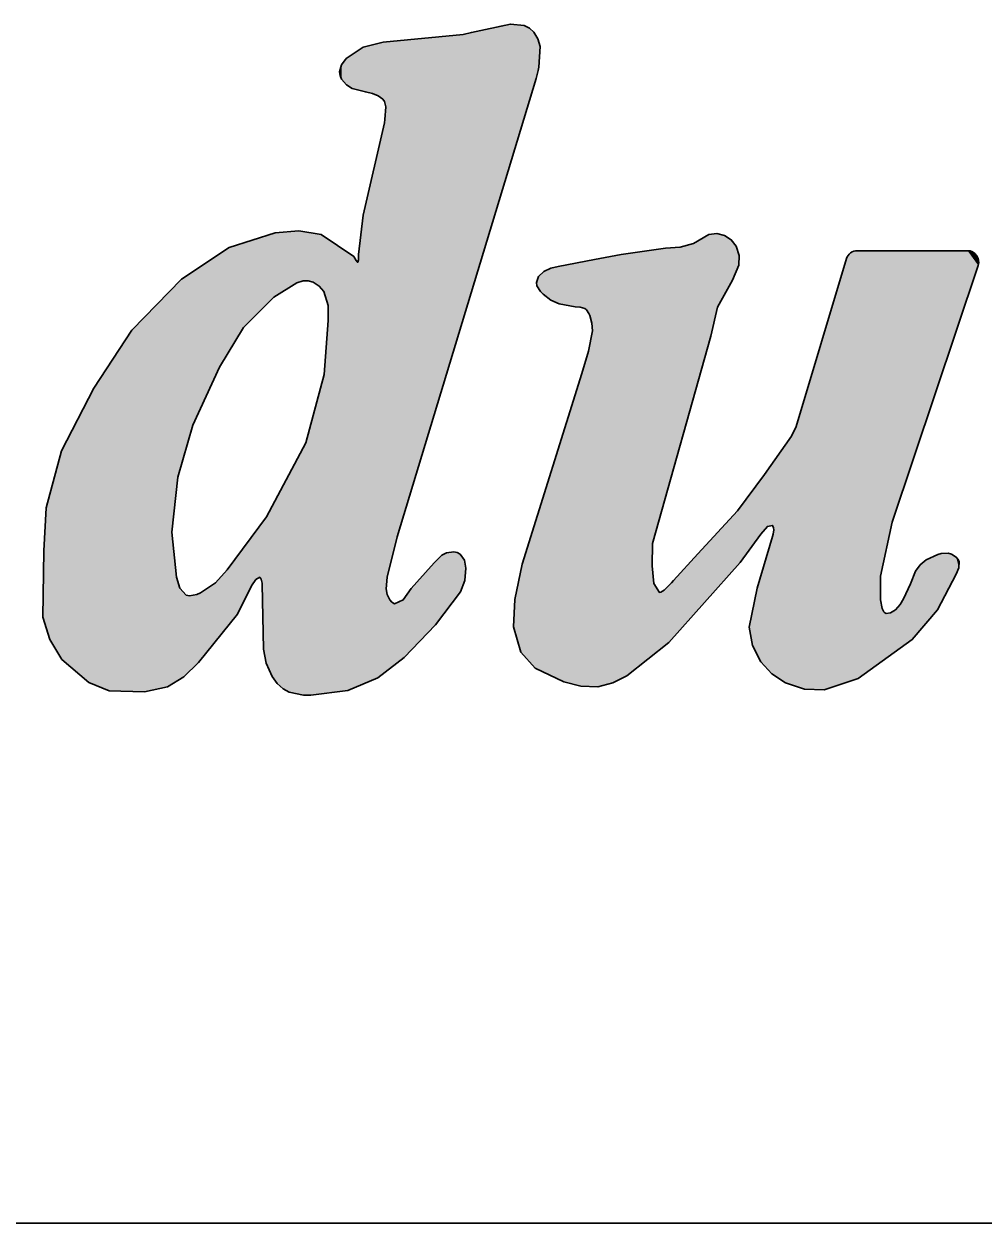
# Model space of a CAD drawing. Extents: x 23 to 417, y 3 to 294.
# Drawn here: x 302.814 to 304.883, y 38.237 to 40.824 of the extents above; entities that cross this region are included whole.
import ezdxf

# ---------------------------------------------------------------- set-up
doc = ezdxf.new("R2010")
doc.units = 0

msp = doc.modelspace()

# ---------------------------------------------------------------- linework, layer by layer
at = {"color": 6, "lineweight": 35, "ltscale": 0.005938}
msp.add_line((304.6104, 40.3347), (304.8479, 40.3347), dxfattribs=at)
msp.add_line((304.6104, 40.3347), (304.8479, 40.3347), dxfattribs=at)
at = {"color": 6, "lineweight": 35, "ltscale": 0.009453}
msp.add_line((304.5872, 40.3175), (304.4782, 39.9554), dxfattribs=at)
msp.add_line((304.5872, 40.3175), (304.4782, 39.9554), dxfattribs=at)
at = {"color": 6, "lineweight": 35, "ltscale": 0.014604}
msp.add_line((304.8709, 40.3028), (304.6851, 39.7489), dxfattribs=at)
msp.add_line((304.8709, 40.3028), (304.6851, 39.7489), dxfattribs=at)
at = {"color": 6, "lineweight": 35, "ltscale": 0.011605}
msp.add_line((304.2942, 40.1502), (304.169, 39.7032), dxfattribs=at)
msp.add_line((304.2942, 40.1502), (304.169, 39.7032), dxfattribs=at)
at = {"color": 6, "lineweight": 35, "ltscale": 0.010785}
msp.add_line((304.0162, 40.0701), (303.8877, 39.6583), dxfattribs=at)
msp.add_line((304.0162, 40.0701), (303.8877, 39.6583), dxfattribs=at)
at = {"color": 7, "lineweight": 35}
msp.add_line((250.7625, 38.2375), (337.7625, 38.2375), dxfattribs=at)
at = {"color": 6, "lineweight": 35}
for points in [[(303.5245, 40.3223), (303.4543, 40.3698), (303.406, 40.3777), (303.3553, 40.3729), (303.2561, 40.3415), (303.1532, 40.2732), (303.0464, 40.1631), (302.9644, 40.0385), (302.8947, 39.9031), (302.8613, 39.7802), (302.8563, 39.6875), (302.8545, 39.5441), (302.8694, 39.4961), (302.8954, 39.453), (302.9535, 39.4036), (302.997, 39.3855), (303.0737, 39.3833), (303.1234, 39.3937), (303.1584, 39.4158), (303.1897, 39.4463), (303.2738, 39.5506), (303.304, 39.6121), (303.3136, 39.6258), (303.3221, 39.6302), (303.323, 39.6294), (303.3247, 39.6265), (303.327, 39.6176), (303.3275, 39.6151), (303.3299, 39.4752), (303.3361, 39.4451), (303.3486, 39.4161), (303.3592, 39.4012), (303.3724, 39.3893), (303.3857, 39.3825), (303.4162, 39.3763), (303.4321, 39.3757), (303.5119, 39.3861), (303.5769, 39.4133), (303.6335, 39.4569), (303.7007, 39.5278), (303.7545, 39.5992), (303.7638, 39.6234), (303.7664, 39.6499), (303.7632, 39.667), (303.7542, 39.6801), (303.7477, 39.6834), (303.7402, 39.6849), (303.7247, 39.683), (303.7147, 39.6779), (303.6984, 39.6624), (303.6912, 39.654), (303.6487, 39.6062), (303.6312, 39.5813), (303.6123, 39.5727), (303.6069, 39.5763), (303.6021, 39.5818), (303.5966, 39.5929), (303.5945, 39.605), (303.5966, 39.6302), (303.618, 39.7172), (303.9178, 40.7057), (303.922, 40.7235), (303.9236, 40.7308), (303.9269, 40.7748), (303.9218, 40.7915), (303.9131, 40.8058), (303.9035, 40.8146), (303.8917, 40.8204), (303.8623, 40.8236), (303.7784, 40.8054), (303.7607, 40.801), (303.5878, 40.7841), (303.5452, 40.7735), (303.5084, 40.7495), (303.4983, 40.7357), (303.4942, 40.7201), (303.4954, 40.7123), (303.4985, 40.7048), (303.5089, 40.6921), (303.5211, 40.6846), (303.5497, 40.6771), (303.5648, 40.6735), (303.5775, 40.6686), (303.5874, 40.6612), (303.5906, 40.6564), (303.5939, 40.645), (303.592, 40.6174), (303.5907, 40.6102), (303.5447, 40.4114), (303.5351, 40.3264), (303.535, 40.3153), (303.5334, 40.3098), (303.5331, 40.3098), (303.5327, 40.3099), (303.5318, 40.3106), (303.5297, 40.3134), (303.5245, 40.3221)], [(303.5245, 40.3223), (303.4543, 40.3698), (303.406, 40.3777), (303.3553, 40.3729), (303.2561, 40.3415), (303.1532, 40.2732), (303.0464, 40.1631), (302.9644, 40.0385), (302.8947, 39.9031), (302.8613, 39.7802), (302.8563, 39.6875), (302.8545, 39.5441), (302.8694, 39.4961), (302.8954, 39.453), (302.9535, 39.4036), (302.997, 39.3855), (303.0737, 39.3833), (303.1234, 39.3937), (303.1584, 39.4158), (303.1897, 39.4463), (303.2738, 39.5506), (303.304, 39.6121), (303.3136, 39.6258), (303.3221, 39.6302), (303.323, 39.6294), (303.3247, 39.6265), (303.327, 39.6176), (303.3275, 39.6151), (303.3299, 39.4752), (303.3361, 39.4451), (303.3486, 39.4161), (303.3592, 39.4012), (303.3724, 39.3893), (303.3857, 39.3825), (303.4162, 39.3763), (303.4321, 39.3757), (303.5119, 39.3861), (303.5769, 39.4133), (303.6335, 39.4569), (303.7007, 39.5278), (303.7545, 39.5992), (303.7638, 39.6234), (303.7664, 39.6499), (303.7632, 39.667), (303.7542, 39.6801), (303.7477, 39.6834), (303.7402, 39.6849), (303.7247, 39.683), (303.7147, 39.6779), (303.6984, 39.6624), (303.6912, 39.654), (303.6487, 39.6062), (303.6312, 39.5813), (303.6123, 39.5727), (303.6069, 39.5763), (303.6021, 39.5818), (303.5966, 39.5929), (303.5945, 39.605), (303.5966, 39.6302), (303.618, 39.7172), (303.9178, 40.7057), (303.922, 40.7235), (303.9236, 40.7308), (303.9269, 40.7748), (303.9218, 40.7915), (303.9131, 40.8058), (303.9035, 40.8146), (303.8917, 40.8204), (303.8623, 40.8236), (303.7784, 40.8054), (303.7607, 40.801), (303.5878, 40.7841), (303.5452, 40.7735), (303.5084, 40.7495), (303.4983, 40.7357), (303.4942, 40.7201), (303.4954, 40.7123), (303.4985, 40.7048), (303.5089, 40.6921), (303.5211, 40.6846), (303.5497, 40.6771), (303.5648, 40.6735), (303.5775, 40.6686), (303.5874, 40.6612), (303.5906, 40.6564), (303.5939, 40.645), (303.592, 40.6174), (303.5907, 40.6102), (303.5447, 40.4114), (303.5351, 40.3264), (303.535, 40.3153), (303.5334, 40.3098), (303.5331, 40.3098), (303.5327, 40.3099), (303.5318, 40.3106), (303.5297, 40.3134), (303.5245, 40.3221)], [(303.4022, 40.2653), (303.3525, 40.2346), (303.2873, 40.1687), (303.2355, 40.0833), (303.1774, 39.9583), (303.1455, 39.8463), (303.1324, 39.7276), (303.1425, 39.6304), (303.1499, 39.6065), (303.1635, 39.5916), (303.1704, 39.5903), (303.1864, 39.5933), (303.1945, 39.5966), (303.2265, 39.6186), (303.2515, 39.6466), (303.3365, 39.7606), (303.4216, 39.9206), (303.4609, 40.0675), (303.4696, 40.1838), (303.4694, 40.2168), (303.4603, 40.2467), (303.4503, 40.2584), (303.437, 40.2667), (303.4265, 40.2695), (303.4157, 40.2694)], [(303.4022, 40.2653), (303.3525, 40.2346), (303.2873, 40.1687), (303.2355, 40.0833), (303.1774, 39.9583), (303.1455, 39.8463), (303.1324, 39.7276), (303.1425, 39.6304), (303.1499, 39.6065), (303.1635, 39.5916), (303.1704, 39.5903), (303.1864, 39.5933), (303.1945, 39.5966), (303.2265, 39.6186), (303.2515, 39.6466), (303.3365, 39.7606), (303.4216, 39.9206), (303.4609, 40.0675), (303.4696, 40.1838), (303.4694, 40.2168), (303.4603, 40.2467), (303.4503, 40.2584), (303.437, 40.2667), (303.4265, 40.2695), (303.4157, 40.2694)]]:
    msp.add_lwpolyline(points, close=True, dxfattribs=at)
for points in [[(303.9656, 40.3004), (304.0437, 40.316), (304.1012, 40.3262), (304.1971, 40.3403), (304.2284, 40.3424), (304.2574, 40.3505), (304.2904, 40.3699), (304.3072, 40.3717), (304.3239, 40.3676), (304.3386, 40.3581), (304.3492, 40.3445), (304.3556, 40.3244), (304.355, 40.3034), (304.3415, 40.2709), (304.3088, 40.2128), (304.2942, 40.1502)], [(303.9656, 40.3004), (304.0437, 40.316), (304.1012, 40.3262), (304.1971, 40.3403), (304.2284, 40.3424), (304.2574, 40.3505), (304.2904, 40.3699), (304.3072, 40.3717), (304.3239, 40.3676), (304.3386, 40.3581), (304.3492, 40.3445), (304.3556, 40.3244), (304.355, 40.3034), (304.3415, 40.2709), (304.3088, 40.2128), (304.2942, 40.1502)], [(303.9656, 40.3004), (303.9495, 40.2969), (303.9343, 40.2898), (303.9233, 40.2791), (303.9185, 40.2659), (303.9196, 40.2591), (303.9275, 40.2465), (303.933, 40.2409), (303.9495, 40.2282), (303.9675, 40.2198), (304.0017, 40.2139), (304.0129, 40.2132), (304.0227, 40.21), (304.0261, 40.2071), (304.0313, 40.1993), (304.0333, 40.1948), (304.0381, 40.1784), (304.0395, 40.162), (304.0305, 40.1176), (304.0162, 40.0701)], [(303.9656, 40.3004), (303.9495, 40.2969), (303.9343, 40.2898), (303.9233, 40.2791), (303.9185, 40.2659), (303.9196, 40.2591), (303.9275, 40.2465), (303.933, 40.2409), (303.9495, 40.2282), (303.9675, 40.2198), (304.0017, 40.2139), (304.0129, 40.2132), (304.0227, 40.21), (304.0261, 40.2071), (304.0313, 40.1993), (304.0333, 40.1948), (304.0381, 40.1784), (304.0395, 40.162), (304.0305, 40.1176), (304.0162, 40.0701)], [(304.169, 39.7032), (304.1682, 39.6547), (304.1718, 39.6172), (304.1837, 39.5976), (304.1869, 39.5981), (304.194, 39.6023), (304.2099, 39.6185), (304.2139, 39.623), (304.2667, 39.6805), (304.352, 39.7735), (304.4102, 39.8517), (304.4685, 39.9349), (304.4782, 39.9554)], [(304.169, 39.7032), (304.1682, 39.6547), (304.1718, 39.6172), (304.1837, 39.5976), (304.1869, 39.5981), (304.194, 39.6023), (304.2099, 39.6185), (304.2139, 39.623), (304.2667, 39.6805), (304.352, 39.7735), (304.4102, 39.8517), (304.4685, 39.9349), (304.4782, 39.9554)], [(303.8877, 39.6583), (303.8717, 39.5824), (303.8691, 39.5234), (303.8849, 39.469), (303.9158, 39.4344), (303.9778, 39.4045), (304.0143, 39.3955), (304.0509, 39.3943), (304.0831, 39.4028), (304.1134, 39.4177), (304.2038, 39.4898), (304.3574, 39.6618), (304.4023, 39.7233), (304.4164, 39.74), (304.4276, 39.7422), (304.4297, 39.7371), (304.4302, 39.7323), (304.4288, 39.723), (304.4274, 39.7184), (304.3941, 39.607), (304.377, 39.5224), (304.3841, 39.4834), (304.4022, 39.4477), (304.426, 39.422), (304.4553, 39.4028), (304.4962, 39.3891), (304.539, 39.3875), (304.612, 39.4117), (304.7287, 39.4958), (304.7835, 39.5601), (304.8232, 39.637), (304.829, 39.6509), (304.8297, 39.6643), (304.8273, 39.6693), (304.8236, 39.6739), (304.8135, 39.6804), (304.8063, 39.6822), (304.7914, 39.6813), (304.784, 39.6793), (304.7591, 39.6677), (304.7459, 39.6571), (304.7356, 39.6438), (304.7249, 39.6164), (304.7098, 39.5839), (304.7026, 39.5712), (304.6923, 39.5599), (304.6821, 39.5537), (304.6723, 39.5523), (304.6696, 39.5537), (304.6673, 39.556), (304.6639, 39.563), (304.6606, 39.5815), (304.6603, 39.6327), (304.6851, 39.7489)], [(303.8877, 39.6583), (303.8717, 39.5824), (303.8691, 39.5234), (303.8849, 39.469), (303.9158, 39.4344), (303.9778, 39.4045), (304.0143, 39.3955), (304.0509, 39.3943), (304.0831, 39.4028), (304.1134, 39.4177), (304.2038, 39.4898), (304.3574, 39.6618), (304.4023, 39.7233), (304.4164, 39.74), (304.4276, 39.7422), (304.4297, 39.7371), (304.4302, 39.7323), (304.4288, 39.723), (304.4274, 39.7184), (304.3941, 39.607), (304.377, 39.5224), (304.3841, 39.4834), (304.4022, 39.4477), (304.426, 39.422), (304.4553, 39.4028), (304.4962, 39.3891), (304.539, 39.3875), (304.612, 39.4117), (304.7287, 39.4958), (304.7835, 39.5601), (304.8232, 39.637), (304.829, 39.6509), (304.8297, 39.6643), (304.8273, 39.6693), (304.8236, 39.6739), (304.8135, 39.6804), (304.8063, 39.6822), (304.7914, 39.6813), (304.784, 39.6793), (304.7591, 39.6677), (304.7459, 39.6571), (304.7356, 39.6438), (304.7249, 39.6164), (304.7098, 39.5839), (304.7026, 39.5712), (304.6923, 39.5599), (304.6821, 39.5537), (304.6723, 39.5523), (304.6696, 39.5537), (304.6673, 39.556), (304.6639, 39.563), (304.6606, 39.5815), (304.6603, 39.6327), (304.6851, 39.7489)]]:
    msp.add_lwpolyline(points, dxfattribs=at)
for centre, start, end in [((304.6104, 40.3105), 90, 163.2607), ((304.6104, 40.3105), 90, 163.2607), ((304.8479, 40.3105), 341.4572, 90), ((304.8479, 40.3105), 341.4572, 90)]:
    msp.add_arc(centre, 0.0242, start, end, dxfattribs=at)
at = {"color": 6, "lineweight": 5}
for points in [[(303.922, 40.7235), (303.8465, 40.8219), (303.618, 39.7172), (303.7607, 40.801)], [(303.922, 40.7235), (303.8465, 40.8219), (303.618, 39.7172), (303.7607, 40.801)], [(303.922, 40.7235), (303.9001, 40.8167), (303.8465, 40.8219), (303.8843, 40.8224)], [(303.922, 40.7235), (303.9001, 40.8167), (303.8465, 40.8219), (303.8843, 40.8224)], [(303.922, 40.7235), (303.9218, 40.7915), (303.9001, 40.8167), (303.9131, 40.8058)], [(303.922, 40.7235), (303.9218, 40.7915), (303.9001, 40.8167), (303.9131, 40.8058)], [(303.5452, 40.7735), (303.5497, 40.6771), (303.5878, 40.7841), (303.5648, 40.6735)], [(303.5452, 40.7735), (303.5497, 40.6771), (303.5878, 40.7841), (303.5648, 40.6735)], [(303.5878, 40.7841), (303.5648, 40.6735), (303.5775, 40.6686)], [(303.5878, 40.7841), (303.5648, 40.6735), (303.5775, 40.6686)], [(303.5775, 40.6686), (303.5874, 40.6612), (303.5878, 40.7841), (303.5906, 40.6564)], [(303.5775, 40.6686), (303.5874, 40.6612), (303.5878, 40.7841), (303.5906, 40.6564)], [(303.5878, 40.7841), (303.5906, 40.6564), (303.7607, 40.801), (303.5939, 40.645)], [(303.5878, 40.7841), (303.5906, 40.6564), (303.7607, 40.801), (303.5939, 40.645)], [(303.618, 39.7172), (303.7607, 40.801), (303.5966, 39.6302), (303.5939, 40.645)], [(303.618, 39.7172), (303.7607, 40.801), (303.5966, 39.6302), (303.5939, 40.645)], [(303.922, 40.7235), (303.9236, 40.7308), (303.9218, 40.7915), (303.9269, 40.7748)], [(303.922, 40.7235), (303.9236, 40.7308), (303.9218, 40.7915), (303.9269, 40.7748)], [(303.5084, 40.7495), (303.5089, 40.6921), (303.5452, 40.7735)], [(303.5084, 40.7495), (303.5089, 40.6921), (303.5452, 40.7735)], [(303.5089, 40.6921), (303.5211, 40.6846), (303.5452, 40.7735), (303.5497, 40.6771)], [(303.5089, 40.6921), (303.5211, 40.6846), (303.5452, 40.7735), (303.5497, 40.6771)], [(303.4942, 40.7201), (303.4954, 40.7123), (303.4983, 40.7357), (303.4985, 40.7048)], [(303.4942, 40.7201), (303.4954, 40.7123), (303.4983, 40.7357), (303.4985, 40.7048)], [(303.4983, 40.7357), (303.4985, 40.7048), (303.5084, 40.7495), (303.5089, 40.6921)], [(303.4983, 40.7357), (303.4985, 40.7048), (303.5084, 40.7495), (303.5089, 40.6921)], [(303.5966, 39.6302), (303.5939, 40.645), (303.5945, 39.605), (303.592, 40.6174)], [(303.5966, 39.6302), (303.5939, 40.645), (303.5945, 39.605), (303.592, 40.6174)], [(303.5769, 39.4133), (303.5907, 40.6102), (303.5351, 40.3264), (303.5447, 40.4114)], [(303.5769, 39.4133), (303.5907, 40.6102), (303.5351, 40.3264), (303.5447, 40.4114)], [(303.5769, 39.4133), (303.5966, 39.5929), (303.5907, 40.6102), (303.5945, 39.605)], [(303.5769, 39.4133), (303.5966, 39.5929), (303.5907, 40.6102), (303.5945, 39.605)], [(303.5945, 39.605), (303.592, 40.6174), (303.5907, 40.6102)], [(303.5945, 39.605), (303.592, 40.6174), (303.5907, 40.6102)], [(303.2561, 40.3415), (303.2355, 40.0833), (303.3553, 40.3729), (303.2873, 40.1687)], [(303.2561, 40.3415), (303.2355, 40.0833), (303.3553, 40.3729), (303.2873, 40.1687)], [(303.2873, 40.1687), (303.3525, 40.2346), (303.3553, 40.3729), (303.4022, 40.2653)], [(303.2873, 40.1687), (303.3525, 40.2346), (303.3553, 40.3729), (303.4022, 40.2653)], [(303.3553, 40.3729), (303.4022, 40.2653), (303.406, 40.3777), (303.4157, 40.2694)], [(303.3553, 40.3729), (303.4022, 40.2653), (303.406, 40.3777), (303.4157, 40.2694)], [(303.4543, 40.3698), (303.406, 40.3777), (303.4265, 40.2695), (303.4157, 40.2694)], [(303.4543, 40.3698), (303.406, 40.3777), (303.4265, 40.2695), (303.4157, 40.2694)], [(303.4543, 40.3698), (303.4265, 40.2695), (303.4503, 40.2584), (303.437, 40.2667)], [(303.4543, 40.3698), (303.4265, 40.2695), (303.4503, 40.2584), (303.437, 40.2667)], [(303.4543, 40.3698), (303.4503, 40.2584), (303.5245, 40.3223), (303.4603, 40.2467)], [(303.4543, 40.3698), (303.4503, 40.2584), (303.5245, 40.3223), (303.4603, 40.2467)], [(304.2942, 40.1502), (304.2904, 40.3699), (304.2284, 40.3424), (304.2574, 40.3505)], [(304.2574, 40.3505), (304.2904, 40.3699), (304.2942, 40.1502), (304.3072, 40.3717)], [(304.2904, 40.3699), (304.2942, 40.1502), (304.3072, 40.3717), (304.3088, 40.2128)], [(304.2942, 40.1502), (304.3072, 40.3717), (304.3088, 40.2128), (304.3239, 40.3676)], [(304.3072, 40.3717), (304.3088, 40.2128), (304.3239, 40.3676), (304.3415, 40.2709)], [(304.2942, 40.1502), (304.2284, 40.3424), (304.2574, 40.3505)], [(304.3088, 40.2128), (304.3239, 40.3676), (304.3415, 40.2709)], [(304.3239, 40.3676), (304.3415, 40.2709), (304.3386, 40.3581)], [(304.3239, 40.3676), (304.3386, 40.3581), (304.3415, 40.2709), (304.3492, 40.3445)], [(304.3492, 40.3445), (304.3386, 40.3581), (304.355, 40.3034), (304.3415, 40.2709)], [(304.3415, 40.2709), (304.3492, 40.3445), (304.355, 40.3034), (304.3556, 40.3244)], [(304.3492, 40.3445), (304.355, 40.3034), (304.3556, 40.3244)], [(303.2561, 40.3415), (303.1532, 40.2732), (303.2355, 40.0833), (303.1774, 39.9583)], [(303.2561, 40.3415), (303.1532, 40.2732), (303.2355, 40.0833), (303.1774, 39.9583)], [(303.4696, 40.1838), (303.5245, 40.3223), (303.4694, 40.2168), (303.4603, 40.2467)], [(303.4696, 40.1838), (303.5245, 40.3223), (303.4694, 40.2168), (303.4603, 40.2467)], [(303.4609, 40.0675), (303.5119, 39.3861), (303.4696, 40.1838), (303.5245, 40.3223)], [(303.4609, 40.0675), (303.5119, 39.3861), (303.4696, 40.1838), (303.5245, 40.3223)], [(303.5769, 39.4133), (303.5245, 40.3223), (303.5119, 39.3861)], [(303.5769, 39.4133), (303.5245, 40.3223), (303.5119, 39.3861)], [(303.5769, 39.4133), (303.5297, 40.3134), (303.5245, 40.3223), (303.5245, 40.3221)], [(303.5769, 39.4133), (303.5297, 40.3134), (303.5245, 40.3223), (303.5245, 40.3221)], [(303.5769, 39.4133), (303.5351, 40.3264), (303.5334, 40.3098), (303.535, 40.3153)], [(303.5769, 39.4133), (303.5351, 40.3264), (303.5334, 40.3098), (303.535, 40.3153)], [(304.0437, 40.316), (304.0509, 39.3943), (304.1012, 40.3262)], [(304.0509, 39.3943), (304.0437, 40.316), (304.0831, 39.4028), (304.1012, 40.3262)], [(304.1012, 40.3262), (304.0509, 39.3943), (304.0831, 39.4028)], [(304.1134, 39.4177), (304.1971, 40.3403), (304.0831, 39.4028), (304.1012, 40.3262)], [(304.1134, 39.4177), (304.0831, 39.4028), (304.1971, 40.3403), (304.1012, 40.3262)], [(304.1134, 39.4177), (304.1682, 39.6547), (304.1971, 40.3403), (304.169, 39.7032)], [(304.1134, 39.4177), (304.1971, 40.3403), (304.169, 39.7032)], [(304.2942, 40.1502), (304.2284, 40.3424), (304.169, 39.7032), (304.1971, 40.3403)], [(304.2942, 40.1502), (304.169, 39.7032), (304.2284, 40.3424), (304.1971, 40.3403)], [(304.612, 39.4117), (304.5878, 40.3193), (304.539, 39.3875), (304.5872, 40.3175)], [(304.612, 39.4117), (304.539, 39.3875), (304.5878, 40.3193), (304.5872, 40.3175)], [(304.612, 39.4117), (304.5895, 40.3228), (304.5878, 40.3193), (304.5886, 40.3211)], [(304.612, 39.4117), (304.5878, 40.3193), (304.5895, 40.3228), (304.5886, 40.3211)], [(304.612, 39.4117), (304.5917, 40.3259), (304.5895, 40.3228), (304.5905, 40.3244)], [(304.612, 39.4117), (304.5895, 40.3228), (304.5917, 40.3259), (304.5905, 40.3244)], [(304.612, 39.4117), (304.5944, 40.3287), (304.5917, 40.3259), (304.593, 40.3274)], [(304.612, 39.4117), (304.5917, 40.3259), (304.5944, 40.3287), (304.593, 40.3274)], [(304.612, 39.4117), (304.5975, 40.331), (304.5944, 40.3287), (304.5959, 40.3299)], [(304.612, 39.4117), (304.5944, 40.3287), (304.5975, 40.331), (304.5959, 40.3299)], [(304.612, 39.4117), (304.6009, 40.3328), (304.5975, 40.331), (304.5992, 40.332)], [(304.612, 39.4117), (304.5975, 40.331), (304.6009, 40.3328), (304.5992, 40.332)], [(304.612, 39.4117), (304.6046, 40.334), (304.6009, 40.3328), (304.6028, 40.3335)], [(304.612, 39.4117), (304.6009, 40.3328), (304.6046, 40.334), (304.6028, 40.3335)], [(304.612, 39.4117), (304.6084, 40.3346), (304.6046, 40.334), (304.6065, 40.3344)], [(304.612, 39.4117), (304.6046, 40.334), (304.6084, 40.3346), (304.6065, 40.3344)], [(304.612, 39.4117), (304.6851, 39.7489), (304.6084, 40.3346), (304.6104, 40.3347)], [(304.612, 39.4117), (304.6084, 40.3346), (304.6851, 39.7489), (304.6104, 40.3347)], [(304.6104, 40.3347), (304.6851, 39.7489), (304.8479, 40.3347)], [(304.6851, 39.7489), (304.6104, 40.3347), (304.8479, 40.3347)], [(304.8709, 40.3028), (304.8479, 40.3347), (304.6851, 39.7489)], [(304.8709, 40.3028), (304.6851, 39.7489), (304.8508, 40.3346), (304.8479, 40.3347)], [(304.8709, 40.3028), (304.8536, 40.334), (304.8479, 40.3347), (304.8508, 40.3346)], [(304.8709, 40.3028), (304.8508, 40.3346), (304.8563, 40.3332), (304.8536, 40.334)], [(304.8709, 40.3028), (304.8589, 40.3321), (304.8536, 40.334), (304.8563, 40.3332)], [(304.8709, 40.3028), (304.8563, 40.3332), (304.8614, 40.3306), (304.8589, 40.3321)], [(304.8709, 40.3028), (304.8637, 40.3289), (304.8589, 40.3321), (304.8614, 40.3306)], [(304.8709, 40.3028), (304.8614, 40.3306), (304.8658, 40.3269), (304.8637, 40.3289)], [(304.8709, 40.3028), (304.8676, 40.3246), (304.8637, 40.3289), (304.8658, 40.3269)], [(304.8709, 40.3028), (304.8658, 40.3269), (304.8691, 40.3222), (304.8676, 40.3246)], [(304.8709, 40.3028), (304.8704, 40.3196), (304.8676, 40.3246), (304.8691, 40.3222)], [(304.8691, 40.3222), (304.8704, 40.3196), (304.8709, 40.3028), (304.8713, 40.3169)], [(304.8704, 40.3196), (304.8709, 40.3028), (304.8713, 40.3169), (304.8716, 40.3055)], [(303.5769, 39.4133), (303.5327, 40.3099), (303.5297, 40.3134), (303.5318, 40.3106)], [(303.5769, 39.4133), (303.5327, 40.3099), (303.5297, 40.3134), (303.5318, 40.3106)], [(303.5769, 39.4133), (303.5334, 40.3098), (303.5327, 40.3099), (303.5331, 40.3098)], [(303.5769, 39.4133), (303.5334, 40.3098), (303.5327, 40.3099), (303.5331, 40.3098)], [(303.9495, 40.2282), (303.9495, 40.2969), (303.933, 40.2409), (303.9343, 40.2898)], [(303.9495, 40.2282), (303.933, 40.2409), (303.9495, 40.2969), (303.9343, 40.2898)], [(303.9495, 40.2282), (303.9675, 40.2198), (303.9495, 40.2969), (303.9656, 40.3004)], [(303.9495, 40.2282), (303.9495, 40.2969), (303.9675, 40.2198), (303.9656, 40.3004)], [(304.0437, 40.316), (303.9656, 40.3004), (304.0017, 40.2139), (303.9675, 40.2198)], [(304.0437, 40.316), (303.9675, 40.2198), (303.9656, 40.3004)], [(304.0437, 40.316), (304.0129, 40.2132), (303.9675, 40.2198), (304.0017, 40.2139)], [(304.0437, 40.316), (304.0017, 40.2139), (304.0227, 40.21), (304.0129, 40.2132)], [(304.0437, 40.316), (304.0261, 40.2071), (304.0129, 40.2132), (304.0227, 40.21)], [(304.0437, 40.316), (304.0227, 40.21), (304.0313, 40.1993), (304.0261, 40.2071)], [(304.0437, 40.316), (304.0333, 40.1948), (304.0261, 40.2071), (304.0313, 40.1993)], [(304.0509, 39.3943), (304.0305, 40.1176), (304.0437, 40.316), (304.0395, 40.162)], [(304.0437, 40.316), (304.0313, 40.1993), (304.0381, 40.1784), (304.0333, 40.1948)], [(304.0437, 40.316), (304.0395, 40.162), (304.0333, 40.1948), (304.0381, 40.1784)], [(304.0437, 40.316), (304.0381, 40.1784), (304.0509, 39.3943), (304.0395, 40.162)], [(304.4962, 39.3891), (304.4685, 39.9349), (304.5872, 40.3175), (304.4782, 39.9554)], [(304.4962, 39.3891), (304.539, 39.3875), (304.4782, 39.9554), (304.5872, 40.3175)], [(304.4962, 39.3891), (304.5872, 40.3175), (304.539, 39.3875)], [(304.8709, 40.3028), (304.8713, 40.3169), (304.8716, 40.3055), (304.8719, 40.3141)], [(304.8713, 40.3169), (304.8716, 40.3055), (304.8719, 40.3141), (304.8721, 40.3084)], [(304.8716, 40.3055), (304.8719, 40.3141), (304.8721, 40.3084), (304.8721, 40.3112)], [(304.8719, 40.3141), (304.8721, 40.3084), (304.8721, 40.3112)], [(303.1532, 40.2732), (303.0464, 40.1631), (303.1324, 39.7276), (303.0737, 39.3833)], [(303.1532, 40.2732), (303.0464, 40.1631), (303.1324, 39.7276), (303.0737, 39.3833)], [(303.1532, 40.2732), (303.1324, 39.7276), (303.1774, 39.9583), (303.1455, 39.8463)], [(303.1532, 40.2732), (303.1324, 39.7276), (303.1774, 39.9583), (303.1455, 39.8463)], [(303.9185, 40.2659), (303.9196, 40.2591), (303.9233, 40.2791), (303.9275, 40.2465)], [(303.9233, 40.2791), (303.9196, 40.2591), (303.9185, 40.2659)], [(303.9275, 40.2465), (303.9196, 40.2591), (303.9343, 40.2898), (303.9233, 40.2791)], [(303.9233, 40.2791), (303.9275, 40.2465), (303.9343, 40.2898), (303.933, 40.2409)], [(303.9275, 40.2465), (303.9343, 40.2898), (303.933, 40.2409)], [(302.9644, 40.0385), (302.997, 39.3855), (303.0464, 40.1631), (303.0737, 39.3833)], [(302.9644, 40.0385), (302.997, 39.3855), (303.0464, 40.1631), (303.0737, 39.3833)], [(304.0162, 40.0701), (304.0509, 39.3943), (304.0305, 40.1176), (304.0395, 40.162)], [(304.0509, 39.3943), (304.0143, 39.3955), (304.0305, 40.1176), (304.0162, 40.0701)], [(303.4216, 39.9206), (303.4321, 39.3757), (303.4609, 40.0675), (303.5119, 39.3861)], [(303.4216, 39.9206), (303.4321, 39.3757), (303.4609, 40.0675), (303.5119, 39.3861)], [(303.8849, 39.469), (303.8877, 39.6583), (303.9158, 39.4344), (304.0162, 40.0701)], [(303.9778, 39.4045), (304.0162, 40.0701), (303.9158, 39.4344), (303.8877, 39.6583)], [(303.9158, 39.4344), (304.0162, 40.0701), (303.9778, 39.4045), (304.0143, 39.3955)], [(303.9778, 39.4045), (304.0143, 39.3955), (304.0162, 40.0701), (304.0509, 39.3943)], [(302.8947, 39.9031), (302.8954, 39.453), (302.9644, 40.0385)], [(302.8947, 39.9031), (302.8954, 39.453), (302.9644, 40.0385)], [(302.8954, 39.453), (302.9535, 39.4036), (302.9644, 40.0385), (302.997, 39.3855)], [(302.8954, 39.453), (302.9535, 39.4036), (302.9644, 40.0385), (302.997, 39.3855)], [(304.4685, 39.9349), (304.4102, 39.8517), (304.4276, 39.7422), (304.4164, 39.74)], [(304.4685, 39.9349), (304.4276, 39.7422), (304.4102, 39.8517), (304.4164, 39.74)], [(304.4685, 39.9349), (304.4276, 39.7422), (304.4302, 39.7323), (304.4297, 39.7371)], [(304.4685, 39.9349), (304.4302, 39.7323), (304.4276, 39.7422), (304.4297, 39.7371)], [(304.4553, 39.4028), (304.4288, 39.723), (304.4685, 39.9349), (304.4302, 39.7323)], [(304.4685, 39.9349), (304.4302, 39.7323), (304.4553, 39.4028)], [(304.4962, 39.3891), (304.4782, 39.9554), (304.4553, 39.4028), (304.4685, 39.9349)], [(304.4553, 39.4028), (304.4685, 39.9349), (304.4962, 39.3891)], [(303.4216, 39.9206), (303.3365, 39.7606), (303.3592, 39.4012), (303.3486, 39.4161)], [(303.4216, 39.9206), (303.3365, 39.7606), (303.3592, 39.4012), (303.3486, 39.4161)], [(303.4216, 39.9206), (303.3592, 39.4012), (303.3857, 39.3825), (303.3724, 39.3893)], [(303.4216, 39.9206), (303.3592, 39.4012), (303.3857, 39.3825), (303.3724, 39.3893)], [(303.3857, 39.3825), (303.4162, 39.3763), (303.4216, 39.9206), (303.4321, 39.3757)], [(303.3857, 39.3825), (303.4162, 39.3763), (303.4216, 39.9206), (303.4321, 39.3757)], [(302.8947, 39.9031), (302.8613, 39.7802), (302.8954, 39.453), (302.8694, 39.4961)], [(302.8947, 39.9031), (302.8613, 39.7802), (302.8954, 39.453), (302.8694, 39.4961)], [(304.2667, 39.6805), (304.352, 39.7735), (304.3574, 39.6618), (304.4102, 39.8517)], [(304.4102, 39.8517), (304.352, 39.7735), (304.4023, 39.7233), (304.3574, 39.6618)], [(304.3574, 39.6618), (304.4102, 39.8517), (304.4023, 39.7233), (304.4164, 39.74)], [(304.4102, 39.8517), (304.4023, 39.7233), (304.4164, 39.74)], [(302.8563, 39.6875), (302.8545, 39.5441), (302.8613, 39.7802), (302.8694, 39.4961)], [(302.8563, 39.6875), (302.8545, 39.5441), (302.8613, 39.7802), (302.8694, 39.4961)], [(303.3365, 39.7606), (303.2515, 39.6466), (303.304, 39.6121), (303.2738, 39.5506)], [(303.3365, 39.7606), (303.2515, 39.6466), (303.304, 39.6121), (303.2738, 39.5506)], [(303.3365, 39.7606), (303.304, 39.6121), (303.3221, 39.6302), (303.3136, 39.6258)], [(303.3365, 39.7606), (303.304, 39.6121), (303.3221, 39.6302), (303.3136, 39.6258)], [(303.3365, 39.7606), (303.3221, 39.6302), (303.3247, 39.6265), (303.323, 39.6294)], [(303.3365, 39.7606), (303.3221, 39.6302), (303.3247, 39.6265), (303.323, 39.6294)], [(303.3365, 39.7606), (303.3247, 39.6265), (303.3275, 39.6151), (303.327, 39.6176)], [(303.3365, 39.7606), (303.3247, 39.6265), (303.3275, 39.6151), (303.327, 39.6176)], [(303.3365, 39.7606), (303.3275, 39.6151), (303.3361, 39.4451), (303.3299, 39.4752)], [(303.3365, 39.7606), (303.3275, 39.6151), (303.3361, 39.4451), (303.3299, 39.4752)], [(303.3365, 39.7606), (303.3361, 39.4451), (303.3486, 39.4161)], [(303.3365, 39.7606), (303.3361, 39.4451), (303.3486, 39.4161)], [(304.3574, 39.6618), (304.352, 39.7735), (304.2139, 39.623), (304.2667, 39.6805)], [(303.1584, 39.4158), (303.1324, 39.7276), (303.1234, 39.3937), (303.0737, 39.3833)], [(303.1584, 39.4158), (303.1324, 39.7276), (303.1234, 39.3937), (303.0737, 39.3833)], [(303.1499, 39.6065), (303.1425, 39.6304), (303.1584, 39.4158), (303.1324, 39.7276)], [(303.1499, 39.6065), (303.1425, 39.6304), (303.1584, 39.4158), (303.1324, 39.7276)], [(304.4274, 39.7184), (304.4553, 39.4028), (304.4288, 39.723), (304.4302, 39.7323)], [(304.612, 39.4117), (304.6606, 39.5815), (304.6851, 39.7489), (304.6603, 39.6327)], [(304.612, 39.4117), (304.6851, 39.7489), (304.6606, 39.5815), (304.6603, 39.6327)], [(304.169, 39.7032), (304.1682, 39.6547), (304.1134, 39.4177), (304.1718, 39.6172)], [(304.4022, 39.4477), (304.3841, 39.4834), (304.4274, 39.7184), (304.3941, 39.607)], [(304.3941, 39.607), (304.4022, 39.4477), (304.4274, 39.7184)], [(304.4022, 39.4477), (304.426, 39.422), (304.4274, 39.7184), (304.4553, 39.4028)], [(304.4022, 39.4477), (304.4274, 39.7184), (304.426, 39.422)], [(304.4553, 39.4028), (304.426, 39.422), (304.4288, 39.723), (304.4274, 39.7184)], [(303.7007, 39.5278), (303.7147, 39.6779), (303.6912, 39.654), (303.6984, 39.6624)], [(303.7007, 39.5278), (303.7147, 39.6779), (303.6912, 39.654), (303.6984, 39.6624)], [(303.7545, 39.5992), (303.7147, 39.6779), (303.7007, 39.5278)], [(303.7545, 39.5992), (303.7147, 39.6779), (303.7007, 39.5278)], [(303.7545, 39.5992), (303.7402, 39.6849), (303.7147, 39.6779), (303.7247, 39.683)], [(303.7545, 39.5992), (303.7402, 39.6849), (303.7147, 39.6779), (303.7247, 39.683)], [(303.7545, 39.5992), (303.7542, 39.6801), (303.7402, 39.6849), (303.7477, 39.6834)], [(303.7545, 39.5992), (303.7542, 39.6801), (303.7402, 39.6849), (303.7477, 39.6834)], [(303.7632, 39.667), (303.7542, 39.6801), (303.7638, 39.6234), (303.7545, 39.5992)], [(303.7632, 39.667), (303.7542, 39.6801), (303.7638, 39.6234), (303.7545, 39.5992)], [(304.3574, 39.6618), (304.2139, 39.623), (304.2667, 39.6805)], [(304.7459, 39.6571), (304.7591, 39.6677), (304.7835, 39.5601), (304.784, 39.6793)], [(304.8232, 39.637), (304.784, 39.6793), (304.7835, 39.5601), (304.7591, 39.6677)], [(304.7835, 39.5601), (304.784, 39.6793), (304.8232, 39.637), (304.7914, 39.6813)], [(304.8063, 39.6822), (304.7914, 39.6813), (304.8232, 39.637), (304.784, 39.6793)], [(304.8232, 39.637), (304.7914, 39.6813), (304.8063, 39.6822)], [(304.8232, 39.637), (304.8135, 39.6804), (304.8063, 39.6822)], [(304.8063, 39.6822), (304.8135, 39.6804), (304.8232, 39.637), (304.8236, 39.6739)], [(304.829, 39.6509), (304.8236, 39.6739), (304.8232, 39.637), (304.8135, 39.6804)], [(304.8232, 39.637), (304.8236, 39.6739), (304.829, 39.6509), (304.8273, 39.6693)], [(304.8297, 39.6643), (304.8273, 39.6693), (304.829, 39.6509), (304.8236, 39.6739)], [(303.2515, 39.6466), (303.2265, 39.6186), (303.2738, 39.5506), (303.1945, 39.5966)], [(303.2515, 39.6466), (303.2265, 39.6186), (303.2738, 39.5506), (303.1945, 39.5966)], [(303.7007, 39.5278), (303.6912, 39.654), (303.6335, 39.4569), (303.6487, 39.6062)], [(303.7007, 39.5278), (303.6912, 39.654), (303.6335, 39.4569), (303.6487, 39.6062)], [(303.7632, 39.667), (303.7638, 39.6234), (303.7664, 39.6499)], [(303.7632, 39.667), (303.7638, 39.6234), (303.7664, 39.6499)], [(303.8691, 39.5234), (303.8717, 39.5824), (303.8849, 39.469), (303.8877, 39.6583)], [(303.9158, 39.4344), (303.8877, 39.6583), (303.8849, 39.469), (303.8717, 39.5824)], [(304.1134, 39.4177), (304.2038, 39.4898), (304.1682, 39.6547), (304.1718, 39.6172)], [(304.3574, 39.6618), (304.2139, 39.623), (304.2038, 39.4898), (304.2099, 39.6185)], [(304.2038, 39.4898), (304.2099, 39.6185), (304.3574, 39.6618), (304.2139, 39.623)], [(304.7287, 39.4958), (304.7356, 39.6438), (304.7835, 39.5601), (304.7459, 39.6571)], [(304.7356, 39.6438), (304.7835, 39.5601), (304.7459, 39.6571)], [(304.7835, 39.5601), (304.7591, 39.6677), (304.7459, 39.6571)], [(304.829, 39.6509), (304.8273, 39.6693), (304.8297, 39.6643)], [(304.7098, 39.5839), (304.7249, 39.6164), (304.7287, 39.4958), (304.7356, 39.6438)], [(304.7356, 39.6438), (304.7249, 39.6164), (304.7835, 39.5601), (304.7287, 39.4958)], [(303.1635, 39.5916), (303.1499, 39.6065), (303.1897, 39.4463), (303.1584, 39.4158)], [(303.1635, 39.5916), (303.1499, 39.6065), (303.1897, 39.4463), (303.1584, 39.4158)], [(303.2738, 39.5506), (303.1945, 39.5966), (303.1897, 39.4463), (303.1864, 39.5933)], [(303.2738, 39.5506), (303.1945, 39.5966), (303.1897, 39.4463), (303.1864, 39.5933)], [(303.6335, 39.4569), (303.6487, 39.6062), (303.6123, 39.5727), (303.6312, 39.5813)], [(303.6335, 39.4569), (303.6487, 39.6062), (303.6123, 39.5727), (303.6312, 39.5813)], [(304.1134, 39.4177), (304.1718, 39.6172), (304.2038, 39.4898), (304.1837, 39.5976)], [(304.2038, 39.4898), (304.1869, 39.5981), (304.1718, 39.6172), (304.1837, 39.5976)], [(304.2038, 39.4898), (304.1837, 39.5976), (304.1869, 39.5981)], [(304.2038, 39.4898), (304.2099, 39.6185), (304.1869, 39.5981), (304.194, 39.6023)], [(304.1869, 39.5981), (304.194, 39.6023), (304.2038, 39.4898), (304.2099, 39.6185)], [(304.3941, 39.607), (304.377, 39.5224), (304.4022, 39.4477), (304.3841, 39.4834)], [(304.3941, 39.607), (304.3841, 39.4834), (304.377, 39.5224)], [(304.7287, 39.4958), (304.7249, 39.6164), (304.7026, 39.5712), (304.7098, 39.5839)], [(303.1635, 39.5916), (303.1897, 39.4463), (303.1704, 39.5903)], [(303.1635, 39.5916), (303.1897, 39.4463), (303.1704, 39.5903)], [(303.1897, 39.4463), (303.1864, 39.5933), (303.1704, 39.5903)], [(303.1897, 39.4463), (303.1864, 39.5933), (303.1704, 39.5903)], [(303.6335, 39.4569), (303.6021, 39.5818), (303.5769, 39.4133), (303.5966, 39.5929)], [(303.6335, 39.4569), (303.6021, 39.5818), (303.5769, 39.4133), (303.5966, 39.5929)], [(303.6335, 39.4569), (303.6123, 39.5727), (303.6021, 39.5818), (303.6069, 39.5763)], [(303.6335, 39.4569), (303.6123, 39.5727), (303.6021, 39.5818), (303.6069, 39.5763)], [(303.8849, 39.469), (303.8717, 39.5824), (303.8691, 39.5234)], [(304.612, 39.4117), (304.6673, 39.556), (304.6606, 39.5815), (304.6639, 39.563)], [(304.612, 39.4117), (304.6606, 39.5815), (304.6673, 39.556), (304.6639, 39.563)], [(304.7287, 39.4958), (304.7026, 39.5712), (304.6821, 39.5537), (304.6923, 39.5599)], [(304.7287, 39.4958), (304.6821, 39.5537), (304.7026, 39.5712), (304.6923, 39.5599)], [(304.7287, 39.4958), (304.7026, 39.5712), (304.7098, 39.5839)], [(304.612, 39.4117), (304.7287, 39.4958), (304.6673, 39.556), (304.6696, 39.5537)], [(304.612, 39.4117), (304.6673, 39.556), (304.7287, 39.4958), (304.6696, 39.5537)], [(304.7287, 39.4958), (304.6821, 39.5537), (304.6696, 39.5537), (304.6723, 39.5523)], [(304.7287, 39.4958), (304.6696, 39.5537), (304.6821, 39.5537), (304.6723, 39.5523)]]:
    msp.add_solid(points, dxfattribs=at)

doc.saveas('drawing.dxf')
